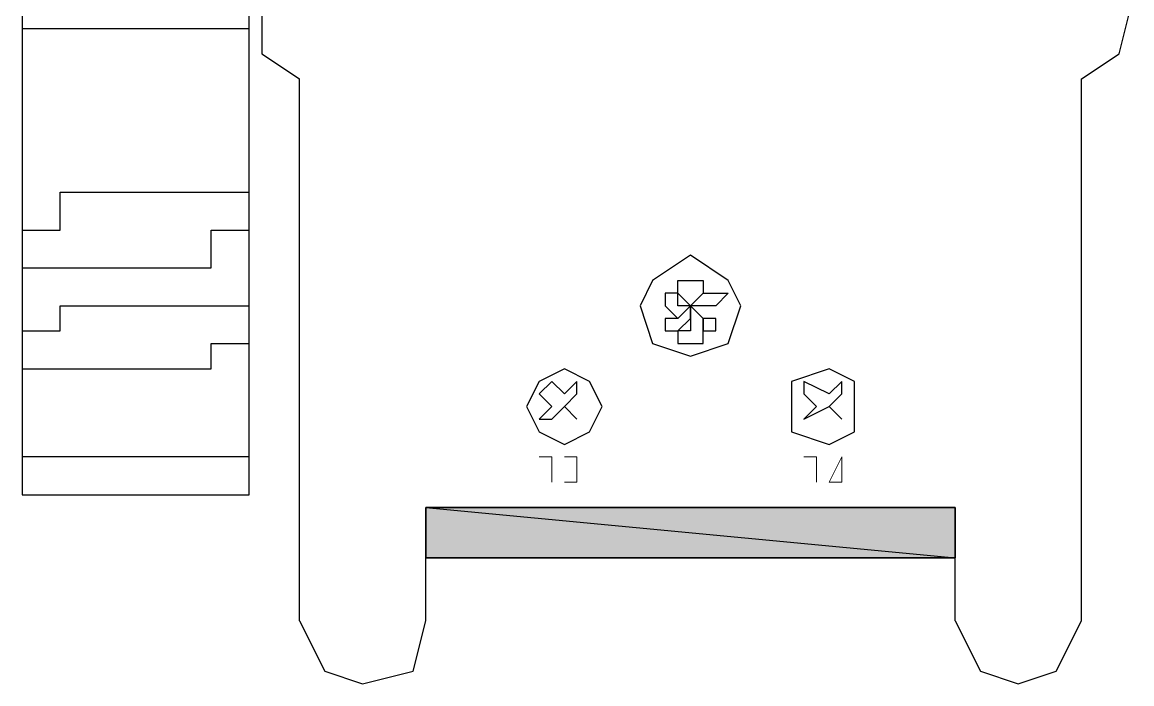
# Model space of a CAD drawing. Header units: inches. Extents: x 100535554 to 201081702, y 63708552 to 127420865.
# Drawn here: x 100541832.24 to 100541840.44, y 63710474.84 to 63710479.73 of the extents above; entities that cross this region are included whole.
import ezdxf

# ---------------------------------------------------------------- set-up
doc = ezdxf.new("R2010")
doc.units = ezdxf.units.IN
doc.header["$MEASUREMENT"] = 0

msp = doc.modelspace()

# ---------------------------------------------------------------- hatches: boundary and pattern name
at = {"true_color": 0x000001}
h = msp.add_hatch(color=1, dxfattribs=at)
h.paths.add_polyline_path([(100541839.1363, 63710476.144), (100541835.2223, 63710476.144), (100541839.1363, 63710475.7712)])
h.paths.add_polyline_path([(100541835.2223, 63710476.144), (100541839.1363, 63710475.7712), (100541835.2223, 63710475.7712)])

# ---------------------------------------------------------------- linework, layer by layer
at = {"color": 5, "linetype": 'Continuous', "lineweight": -2, "true_color": 0x000005}
for p, q in [((100541832.2402, 63710479.6852), (100541833.9177, 63710479.6852)), ((100541833.9177, 63710476.5167), (100541832.2402, 63710476.5167))]:
    msp.add_line(p, q, dxfattribs=at)
at = {"color": 7, "linetype": 'Continuous', "lineweight": 25, "true_color": 0x000007}
for p, q in [((100541834.2904, 63710475.3053), (100541834.2904, 63710479.3124)), ((100541840.0682, 63710475.3053), (100541840.0682, 63710479.3124)), ((100541837.1793, 63710477.635), (100541837.1793, 63710477.635)), ((100541837.1793, 63710477.635), (100541837.1793, 63710477.635)), ((100541836.1542, 63710477.0759), (100541836.061, 63710476.9827)), ((100541836.2474, 63710476.9827), (100541836.1542, 63710477.0759)), ((100541836.2474, 63710476.9827), (100541836.3406, 63710477.0759)), ((100541838.2044, 63710476.9827), (100541838.018, 63710477.0759)), ((100541838.018, 63710477.0759), (100541838.018, 63710476.9827)), ((100541838.2044, 63710476.9827), (100541838.2976, 63710477.0759)), ((100541836.3406, 63710476.7963), (100541836.2474, 63710476.8895)), ((100541836.3406, 63710476.7963), (100541836.2474, 63710476.8895)), ((100541838.2976, 63710476.7963), (100541838.2044, 63710476.8895)), ((100541838.2976, 63710476.7963), (100541838.2044, 63710476.8895)), ((100541836.061, 63710476.7963), (100541836.1542, 63710476.7963)), ((100541836.3406, 63710476.7963), (100541836.3406, 63710476.7963)), ((100541838.018, 63710476.7963), (100541838.018, 63710476.7963)), ((100541838.2976, 63710476.7963), (100541838.2976, 63710476.7963)), ((100541835.2223, 63710475.3053), (100541835.2223, 63710475.7712)), ((100541839.1363, 63710475.3053), (100541839.1363, 63710475.7712))]:
    msp.add_line(p, q, dxfattribs=at)
at = {"color": 1, "linetype": 'Continuous', "lineweight": 25, "true_color": 0x000001}
msp.add_line((100541835.2223, 63710476.144), (100541839.1363, 63710476.144), dxfattribs=at)
at = {"color": 5, "linetype": 'Continuous', "lineweight": -2, "true_color": 0x000005}
msp.add_lwpolyline([(100541833.9177, 63710476.2372), (100541833.9177, 63710485.929), (100541832.2402, 63710485.929), (100541832.2402, 63710476.2372)], close=True, dxfattribs=at)
at = {"color": 7, "linetype": 'Continuous', "lineweight": 25, "true_color": 0x000007}
for points in [[(100541834.0109, 63710479.8716), (100541834.0109, 63710479.4988), (100541834.2904, 63710479.3124)], [(100541840.0682, 63710479.3124), (100541840.3478, 63710479.4988), (100541840.441, 63710479.8716)], [(100541836.1542, 63710476.7963), (100541836.2474, 63710476.8895), (100541836.3406, 63710476.9827), (100541836.3406, 63710477.0759)], [(100541838.018, 63710476.7963), (100541838.2044, 63710476.8895), (100541838.2976, 63710476.9827), (100541838.2976, 63710477.0759)], [(100541836.061, 63710476.7963), (100541836.1542, 63710476.8895), (100541836.061, 63710476.9827)], [(100541838.018, 63710476.7963), (100541838.1112, 63710476.8895), (100541838.018, 63710476.9827)], [(100541834.2904, 63710475.3053), (100541834.4768, 63710474.9325), (100541834.7564, 63710474.8393), (100541835.1291, 63710474.9325), (100541835.2223, 63710475.3053)], [(100541839.1363, 63710475.3053), (100541839.3227, 63710474.9325), (100541839.6023, 63710474.8393), (100541839.8819, 63710474.9325), (100541840.0682, 63710475.3053)]]:
    msp.add_lwpolyline(points, dxfattribs=at)
at = {"color": 5, "linetype": 'Continuous', "lineweight": -2, "true_color": 0x000005}
for points in [[(100541832.2402, 63710478.1942), (100541832.5198, 63710478.1942), (100541832.5198, 63710478.4737), (100541833.9177, 63710478.4737)], [(100541832.2402, 63710477.9146), (100541833.6381, 63710477.9146), (100541833.6381, 63710478.1942), (100541833.9177, 63710478.1942)], [(100541832.2402, 63710477.4486), (100541832.5198, 63710477.4486), (100541832.5198, 63710477.635), (100541833.9177, 63710477.635)], [(100541832.2402, 63710477.1691), (100541833.6381, 63710477.1691), (100541833.6381, 63710477.3554), (100541833.9177, 63710477.3554)]]:
    msp.add_lwpolyline(points, dxfattribs=at)
at = {"color": 7, "linetype": 'Continuous', "lineweight": 25, "true_color": 0x000007}
for points in [[(100541837.5521, 63710477.635), (100541837.4589, 63710477.8214), (100541837.1793, 63710478.0078), (100541836.8998, 63710477.8214), (100541836.8066, 63710477.635), (100541836.8998, 63710477.3554), (100541837.1793, 63710477.2623), (100541837.4589, 63710477.3554)], [(100541837.1793, 63710477.635), (100541837.0861, 63710477.7282), (100541837.0861, 63710477.8214), (100541837.1793, 63710477.8214), (100541837.2725, 63710477.8214), (100541837.2725, 63710477.7282)], [(100541837.1793, 63710477.635), (100541837.0861, 63710477.635), (100541837.0861, 63710477.7282), (100541836.9929, 63710477.7282), (100541836.9929, 63710477.635), (100541837.0861, 63710477.5418), (100541837.1793, 63710477.635), (100541837.0861, 63710477.5418), (100541836.9929, 63710477.5418), (100541836.9929, 63710477.4486), (100541837.0861, 63710477.4486), (100541837.1793, 63710477.5418), (100541837.1793, 63710477.635), (100541837.1793, 63710477.5418), (100541837.1793, 63710477.4486), (100541837.0861, 63710477.4486), (100541837.0861, 63710477.3554), (100541837.1793, 63710477.3554), (100541837.2725, 63710477.3554), (100541837.2725, 63710477.4486), (100541837.2725, 63710477.5418), (100541837.1793, 63710477.635), (100541837.2725, 63710477.5418), (100541837.2725, 63710477.4486), (100541837.3657, 63710477.4486), (100541837.3657, 63710477.5418), (100541837.2725, 63710477.5418), (100541837.1793, 63710477.635), (100541837.2725, 63710477.7282), (100541837.3657, 63710477.7282), (100541837.4589, 63710477.7282), (100541837.3657, 63710477.635)], [(100541836.527, 63710476.8895), (100541836.4338, 63710477.0759), (100541836.2474, 63710477.1691), (100541836.061, 63710477.0759), (100541835.9679, 63710476.8895), (100541836.061, 63710476.7031), (100541836.2474, 63710476.6099), (100541836.4338, 63710476.7031)], [(100541838.3908, 63710476.8895), (100541838.3908, 63710477.0759), (100541838.2044, 63710477.1691), (100541837.9249, 63710477.0759), (100541837.9249, 63710476.8895), (100541837.9249, 63710476.7031), (100541838.2044, 63710476.6099), (100541838.3908, 63710476.7031)]]:
    msp.add_lwpolyline(points, close=True, dxfattribs=at)
at = {"color": 6, "linetype": 'Continuous', "lineweight": 15, "true_color": 0x000006}
for points in [[(100541836.061, 63710476.5167), (100541836.1542, 63710476.5167), (100541836.1542, 63710476.3303)], [(100541836.2474, 63710476.5167), (100541836.3406, 63710476.5167), (100541836.3406, 63710476.4235), (100541836.3406, 63710476.3303), (100541836.2474, 63710476.3303)], [(100541838.018, 63710476.5167), (100541838.1112, 63710476.5167), (100541838.1112, 63710476.3303)]]:
    msp.add_lwpolyline(points, dxfattribs=at)
msp.add_lwpolyline([(100541838.2976, 63710476.5167), (100541838.2044, 63710476.3303), (100541838.2976, 63710476.3303)], close=True, dxfattribs=at)
at = {"color": 1, "linetype": 'Continuous', "lineweight": -2, "true_color": 0x000001}
for points in [[(100541839.1363, 63710476.144), (100541835.2223, 63710476.144), (100541839.1363, 63710475.7712)], [(100541835.2223, 63710476.144), (100541839.1363, 63710475.7712), (100541835.2223, 63710475.7712)]]:
    msp.add_lwpolyline(points, close=True, dxfattribs=at)
at = {"color": 1, "linetype": 'Continuous', "lineweight": 25, "true_color": 0x000001}
for points in [[(100541835.2223, 63710476.144), (100541835.2223, 63710475.7712), (100541839.1363, 63710475.7712)], [(100541835.2223, 63710475.7712), (100541835.2223, 63710476.144), (100541839.1363, 63710476.144), (100541839.1363, 63710475.7712), (100541839.1363, 63710476.144)]]:
    msp.add_lwpolyline(points, dxfattribs=at)

doc.saveas('drawing.dxf')
